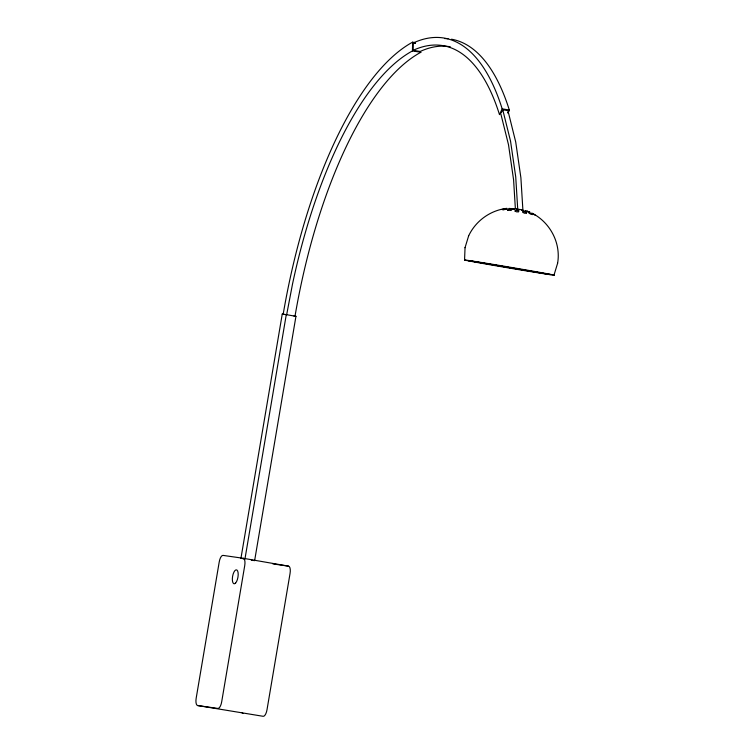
<?xml version="1.0" encoding="UTF-8"?>
<svg xmlns="http://www.w3.org/2000/svg" width="754" height="754" viewBox="0 0 754 754"><rect width="100%" height="100%" fill="white"/><g stroke="black" fill="none" stroke-linecap="round" stroke-linejoin="round"><path stroke-width="1.13" d="M240.912 558.497L282.25 314.069L286.652 314.72L292.524 284.013A305.898 117.096 -81.3 0 1 412.438 50.942L412.617 42.205L414.719 42.526M507.96 112.883L509.289 109.999L502.145 108.859L499.497 114.646A294.691 112.77 -80.2 0 0 413.107 50.339L413.249 42.978L415.284 43.289M464.558 260.064L465.048 247.595M557.592 263.372C561.136 243.061 550.184 222.571 532.211 213.222C531.495 212.939 534.567 215.088 535.406 215.229M254.607 560.75L295.945 316.322L286.275 314.644L244.937 559.072L242.92 558.78M468.649 235.898L468.668 235.776C475.783 220.799 490.468 210.206 506.971 208.349M530.807 213.062L532.409 213.646M465.02 247.717L468.668 235.776M553.973 275.191A45.73 0.481 9.6 0 0 492.089 264.211A45.73 0.481 9.6 0 0 481.759 263.297A45.73 0.481 9.6 0 0 553.973 275.191L557.611 263.25M507.942 112.93L509.242 110.093M501.269 112.676L502.748 109.773L507.932 110.612L515.717 142.006L520.891 177.737L522.89 209.97L515.378 208.764L513.587 179.829L508.507 144.759L500.779 113.647M504.115 209.197C498.894 211.195 512.786 207.567 504.115 209.197C509.638 207.784 498.243 210.234 503.54 209.395M511.372 208.604C507.367 208.594 510.854 208.387 509.94 208.538M527.838 211.638L525.434 210.96L527.828 211.648M508.696 208.481L511.372 208.585M293.937 316.039L295.945 316.322M243.212 558.28L223.08 555.396A6.975 2.667 -80.2 0 0 219.216 561.994L196.181 698.176A6.975 2.667 -80.2 0 0 197.689 705.546L263.146 716.3A6.975 2.667 -80.2 0 0 267.01 709.702L290.045 573.521A6.975 2.667 -80.2 0 0 288.537 566.15L243.212 558.28A6.975 2.667 -80.2 0 1 244.72 565.651L221.685 701.833A6.975 2.667 -80.2 0 1 217.821 708.43L197.689 705.546M272.882 563.907L288.537 566.15M413.098 50.358L420.214 51.461A294.795 112.808 -80.2 0 1 450.317 46.786M412.438 50.933L420.845 52.233M415.247 43.298L413.249 42.978A302.788 115.862 -80.2 0 1 502.164 108.821M525.284 211.393L526.047 211.44L525.02 211.054M282.25 314.069L284.399 314.437M251.384 560.194L253.532 560.561M522.051 209.678L522.89 209.97M527.395 211.563C531.278 212.751 526.122 210.809 527.121 211.469M532.88 213.938L533.728 214.504M502.748 109.773L510.552 141.177L515.727 176.898L517.715 209.056M451.505 39.208A302.891 115.909 -80.2 0 1 509.299 109.961M444.568 38.539A302.891 115.909 -80.2 0 1 448.055 38.737M283.184 314.22A314.908 120.546 -81.3 0 1 412.617 42.158M295.012 316.162A305.804 117.059 -81.3 0 1 420.845 52.28M515.378 208.745A27.031 21.357 40 0 1 516.038 208.801M243.014 713.416A6.975 2.667 -80.2 0 1 242.062 712.766M468.215 260.564L550.335 274.569L468.215 260.564M507.621 210.112L510.741 210.432A2.281 0.735 -2.2 0 0 511.58 209.951L510.92 209.358L508.931 209.527A2.281 0.603 -6.8 0 0 507.781 209.951L507.621 210.112M510.119 208.764L512.607 208.915L510.119 208.764M511.919 208.896L514.398 209.103L511.919 208.896M516.537 209.574L518.988 209.942L516.537 209.574M521.485 210.328L523.898 210.903L521.485 210.328M526.367 213.071L524.633 213.259L522.937 212.477A2.281 0.829 15.7 0 1 522.654 211.808L523.907 211.535L525.736 212.345A2.281 0.735 21.4 0 1 526.367 213.071M528.865 212.571L528.94 212.911A2.281 0.603 26 0 0 529.883 213.693L532.456 214.598L528.865 212.571M518.535 211.723L516.924 211.94L514.841 211.101A2.281 0.829 3.5 0 1 515.331 210.564L517.187 210.385L518.639 211.12A2.281 0.858 9.6 0 1 518.535 211.723M529.723 212.034L527.338 211.299L529.723 212.034M235.587 583.059A7.088 2.714 -80.2 0 0 237.633 570.957A7.088 2.714 -80.2 0 0 232.581 576.433A7.088 2.714 -80.2 0 0 235.587 583.059"/></g></svg>
